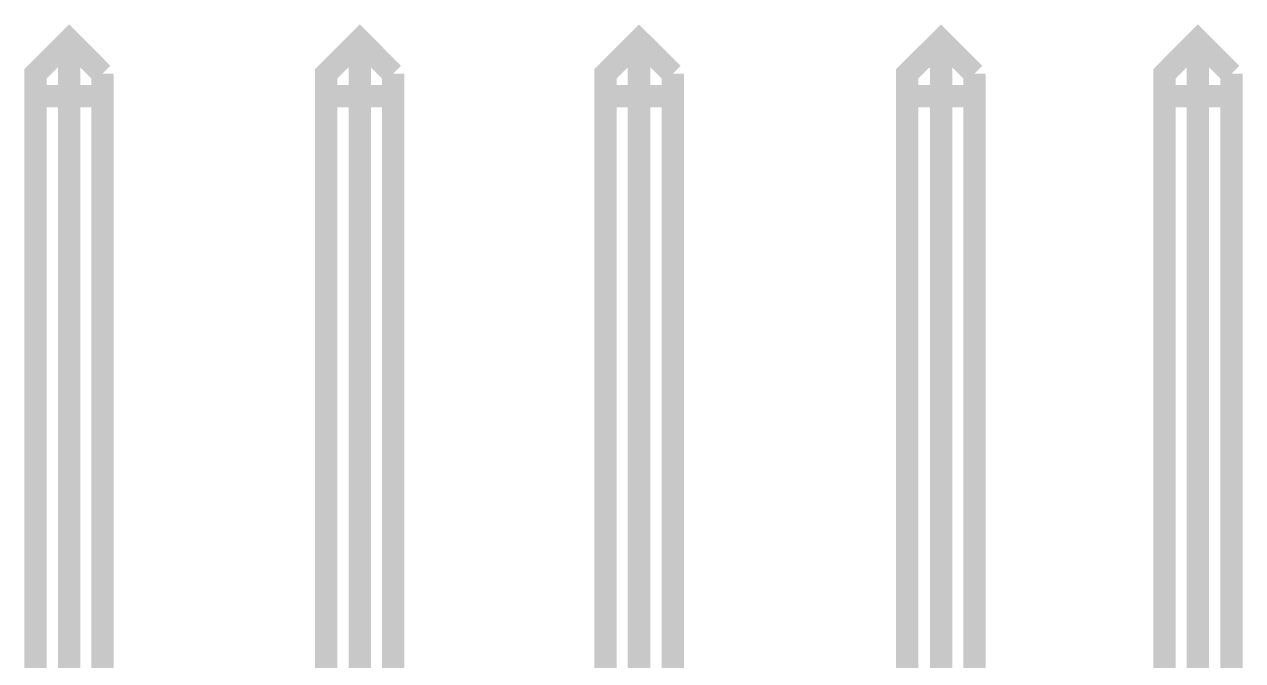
# Model space of a CAD drawing. Extents: x -4 to 136, y -50 to 40.
# Drawn here: x 99.07 to 109.97, y 34.78 to 40.47 of the extents above; entities that cross this region are included whole.
import ezdxf

# ---------------------------------------------------------------- set-up
doc = ezdxf.new("R2010")
doc.units = 0
doc.header["$MEASUREMENT"] = 0
doc.layers.add('25-335-0_SSB', color=14, linetype='CONTINUOUS')

msp = doc.modelspace()

# ---------------------------------------------------------------- linework, layer by layer
at = {"layer": '25-335-0_SSB', "const_width": 0.20066}
for points in [[(99.16668, 34.5313), (99.16668, 40.0304), (99.4664, 40.33012), (99.76612, 40.0304)], [(101.76764, 34.5313), (101.76764, 40.0304), (102.06736, 40.33012), (102.36708, 40.0304)], [(104.267, 34.5313), (104.267, 40.0304), (104.56672, 40.33012), (104.86898, 40.0304)], [(106.96702, 34.5313), (106.96702, 40.0304), (107.26928, 40.33012), (107.569, 40.0304)], [(109.26826, 34.5313), (109.26826, 40.0304), (109.56798, 40.33012), (109.8677, 40.0304)], [(99.4664, 34.4297), (99.4664, 40.33012)], [(102.06736, 34.4297), (102.06736, 40.33012)], [(104.56672, 34.4297), (104.56672, 40.33012)], [(107.26928, 34.4297), (107.26928, 40.33012)], [(109.56798, 34.4297), (109.56798, 40.33012)], [(99.76612, 40.0304), (99.76612, 34.5313)], [(102.36708, 40.0304), (102.36708, 34.5313)], [(104.86898, 40.0304), (104.86898, 34.5313)], [(107.569, 40.0304), (107.569, 34.5313)], [(109.8677, 40.0304), (109.8677, 34.5313)], [(99.76612, 39.82974), (99.16668, 39.82974)], [(102.36708, 39.82974), (101.76764, 39.82974)], [(104.86898, 39.82974), (104.267, 39.82974)], [(107.569, 39.82974), (106.96702, 39.82974)], [(109.8677, 39.82974), (109.26826, 39.82974)]]:
    msp.add_lwpolyline(points, dxfattribs=at)

doc.saveas('drawing.dxf')
